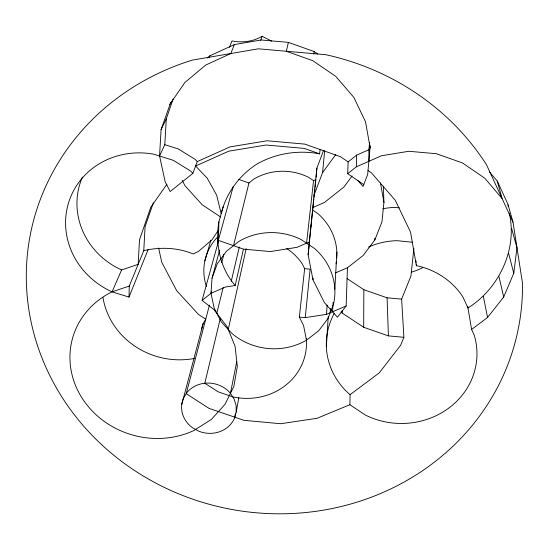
<?xml version="1.0" encoding="UTF-8"?>
<svg xmlns="http://www.w3.org/2000/svg" width="550" height="550" viewBox="0 0 550 550"><rect width="100%" height="100%" fill="white"/><g stroke="black" fill="none" stroke-linecap="round" stroke-linejoin="round"><path stroke-width="0.82" d="M413.902 248.194L410.939 276.045L401.631 299.131L403.893 337.294L388.403 335.885L363.681 327.278L363.846 289.699L347.064 278.541M363.77 184.587L347.662 173.718L356.345 166.815L356.599 155.148L368.885 149.724L369.579 142.505M467.692 306.288L471.604 329.471L474.21 335.108A75.632 69.747 0.4 0 1 448.436 408.354A75.632 69.747 0.4 0 1 365.241 414.982L349.882 404.704L350.123 394.652L349.69 394.364A74.525 68.86 0.3 0 1 334.249 313.349M223.197 206.704L218.9 221.726L218.281 240.783L217.594 242.942L218.054 241.285M313.816 199.059L308.131 254.705L312.971 279.764L324.445 302.686L337.446 317.206L346.149 305.993L347.449 267.74L363.062 255.578L374.853 239.91L381.982 221.774L383.928 202.373L383.357 186.223M363.681 327.278L342.093 312.998L342.196 310.434M347.662 173.718L348.143 161.899L356.599 155.148M153.374 202.764L145.097 226.627L143.77 250.656L129.278 286.062L129.009 297.089L112.083 291.837A77.426 72.497 20.1 0 1 68.496 203.005A77.426 72.497 20.1 0 1 153.773 154.192L173.312 160.339L190.671 171.071L192.871 173.353L170.177 191.531L165.151 181.816L159.562 155.953L161.074 129.58L170.768 102.321M334.84 289.327L336.868 252.038M332.578 311.768L333.101 302.376M192.871 173.353L197.244 161.597L195.106 159.363L178.186 148.885L164.794 144.671L166.286 118.848L173.078 99.089M330.186 312.785L330.44 308.557M326.356 346.651L328.233 316.704M286.667 248.462A56.629 52.821 10.4 0 1 302.184 263.725L304.659 268.661L299.331 317.103L305.25 317.639L326.521 314.346L327.133 305.03M212.039 278.211L217.236 263.924L226.27 251.439L238.549 241.629A62.123 57.984 9.1 0 1 301.043 239.511L314.511 248.469A62.123 57.984 9.1 0 1 333.451 304.418L327.944 318.532L318.732 330.722L306.46 340.196A62.123 57.984 9.1 0 1 231.825 333.389L221.265 321.846L214.163 308.186L211.001 293.308L212.039 278.211L219.649 250.051M218.9 221.726C215.139 243.994 220.083 268.317 235.18 285.505L225.479 287.031L211.001 293.308L202.104 300.369L214.149 309.801L227.171 326.851L235.063 346.211L237.332 366.506L233.881 386.341L225.005 404.374L211.365 419.423L193.909 430.513A84.191 77.089 15.3 0 1 80.616 395.718A84.191 77.089 15.3 0 1 112.083 291.837L121.598 269.94A74.491 70.029 20.4 0 1 82.404 177.086M308.99 244.791L316.896 168.121L323.544 150.459M316.113 177.148L316.896 168.121M312.971 279.764L313.129 278.066M220.179 318.924L204.82 383.233L218.006 391.758L232.987 396.908A61.476 56.787 10.3 0 0 306.46 340.196L306.625 338.491M313.968 195.408L322.596 172.562L324.658 150.659M370.198 145.716L367.675 174.474L363.041 186.464L358.016 180.702M305.25 317.639L310.104 269.156L304.659 268.661M319.639 153.849L304.232 148.404L266.097 145.021L228.635 151.216L195.594 166.024L207.178 178.097L216.638 195.14L221.196 213.702C226.16 193.201 239.064 175.691 256.678 164.203C275.756 153.299 298.079 149.806 319.639 153.849L320.093 149.511M308.131 254.705L309.21 244.558M311.19 225.954L311.369 224.262M314.002 197.367L314.359 193.985M314.545 192.294L314.903 188.911M315.081 187.22L315.446 183.844M315.624 182.153L315.899 179.616L313.555 180.647L308.674 177.368A54.945 51.954 9.1 0 0 253.426 179.369L248.958 182.978L233.502 245.657M306.577 243.189L313.555 180.647M367.971 170.479L371.401 172.796L395.203 200.186L410.568 232.189L416.405 265.767L417.574 265.884A73.033 67.643 0.2 0 1 462.956 297.076L467.974 307.966C499.056 288.551 517.639 249.281 509.266 213.104M471.604 329.471L487.547 317.481L503.697 297.014L513.769 273.233L516.979 247.727L511.699 228.745M313.789 54.058L314.167 51.569L288.393 42.364L261.126 39.978L234.321 44.584L209.901 55.811L207.274 58.011M236.197 412.033L236.094 405.467L234.128 399.08L230.443 393.312A27.5 25.046 11.5 0 0 186.835 392.659L183.404 398.317A27.5 25.046 11.5 0 0 192.782 427.948L199.024 431.296A27.5 25.046 11.5 0 0 234.451 418.337L236.197 412.033L238.844 397.705M234.768 417.196L235.393 413.82M230.443 393.312L236.741 361.494M228.243 329.471L246.173 248.627M235.18 285.505L243.396 249.288M288.393 42.364L286.33 51.26L312.785 60.699L335.816 76.436L353.801 97.309L365.516 121.784L370.219 148.122M231.268 281.194L239.298 247.067M216.817 313.287L223.19 287.437M221.705 262.618L223.85 254.389M209.447 305.113L186.216 393.683L208.959 408.334L243.87 420.317L280.672 423.72L317.048 418.309L349.882 404.704M211.001 293.308L211.434 291.672M181.727 404.642L203.225 323.414L205.748 319.22L198.584 314.545L176.667 290.654L161.748 262.24L158.62 248.022M217.697 241.519L218.157 239.869M218.295 240.35L233.234 186.532M202.104 300.369L218.144 242.413M218.082 238.411L217.883 240.206L243.451 249.136L270.414 251.563L297.034 247.328L309.224 242.034M204.861 260.906L210.87 240.295M260.769 40.349L262.061 36.266L271.686 41.112M234.321 44.584L230.828 53.522L205.769 65.024L184.917 82.445L169.696 104.493M129.009 297.089L148.122 249.562M229.439 47.279L231.99 40.934C242.103 42.934 253.137 41.697 262.061 36.266M403.893 337.294L400.668 345.221L379.184 372.941L350.123 394.652M209.213 57.351L209.901 55.811M159.576 156.021L164.78 144.609M161.074 129.58L166.286 118.848M218.701 229.735L212.121 239.635L198.529 251.371L193.16 253.956C177.774 247.521 159.878 246.806 143.77 250.656M166.959 184.181L150.782 207.24L139.501 239.779L138.16 264.351L121.598 269.94M322.596 172.562L335.748 154.591M352.11 175.966L343.984 186.966L324.472 202.455L312.916 207.515M197.244 161.597L229.969 146.912L267.073 140.766L304.837 144.114L340.491 156.729L348.143 161.899M356.345 166.815L381.466 155.753L408.829 151.278L436.473 153.725L462.426 162.938L484.811 178.234L502.067 198.488L497.269 181.087L489.5 171.944M335.486 272.882L347.449 267.74M326.521 314.346L346.149 305.993M112.083 291.837L129.278 286.062M363.846 289.699L387.076 297.811L401.631 299.131M399.403 207.831L395.141 207.405A65.704 61.579 -0.4 0 0 382.807 208.801M412.679 242.268L397.045 240.687A70.022 65.168 0 0 0 368.562 247.039M238.686 179.369L248.958 182.978M220.674 217.023L202.153 204.751L184.903 185.597L182.222 180.379M312.689 210.114L317.852 213.565A58.156 54.677 9.1 0 1 336.806 257.936M314.167 51.569L317.673 53.962M341.034 311.822L342.093 312.998M299.331 317.103L303.566 325.456L306.46 340.196M497.269 181.087L507.856 204.05L513.019 222.214L522.5 283.298A248.511 232.189 9.1 0 1 304.281 512.662A248.511 232.189 9.1 0 1 32.78 329.23A248.511 232.189 9.1 0 1 192.204 60.143L258.335 48.812L325.82 54.718A248.511 232.189 9.1 0 1 486.475 164.704L513.019 222.214M508.626 253.454L513.769 273.233M498.933 276.492L503.697 297.014M483.361 296.34L487.547 317.481M380.483 183.019L383.928 202.373M507.987 204.868L508.241 206.518M415.958 260.769L416.109 262.433M416.254 264.103L416.405 265.767M387.076 297.811L388.403 335.885M374.825 238.219L374.853 239.91M368.885 149.724L368.954 161.267M422.462 267.754A59.751 56.54 -1.1 0 1 411.331 272.174M336.469 261.312A58.156 54.677 9.1 0 1 336.071 263.808M206.484 286.626A54.746 51.26 10.4 0 1 217.36 237.242M194.528 358.414A75.02 69.692 15.7 0 1 103.001 297.577M201.699 329.141A24.523 22.674 11.7 0 1 203.225 323.414"/></g></svg>
